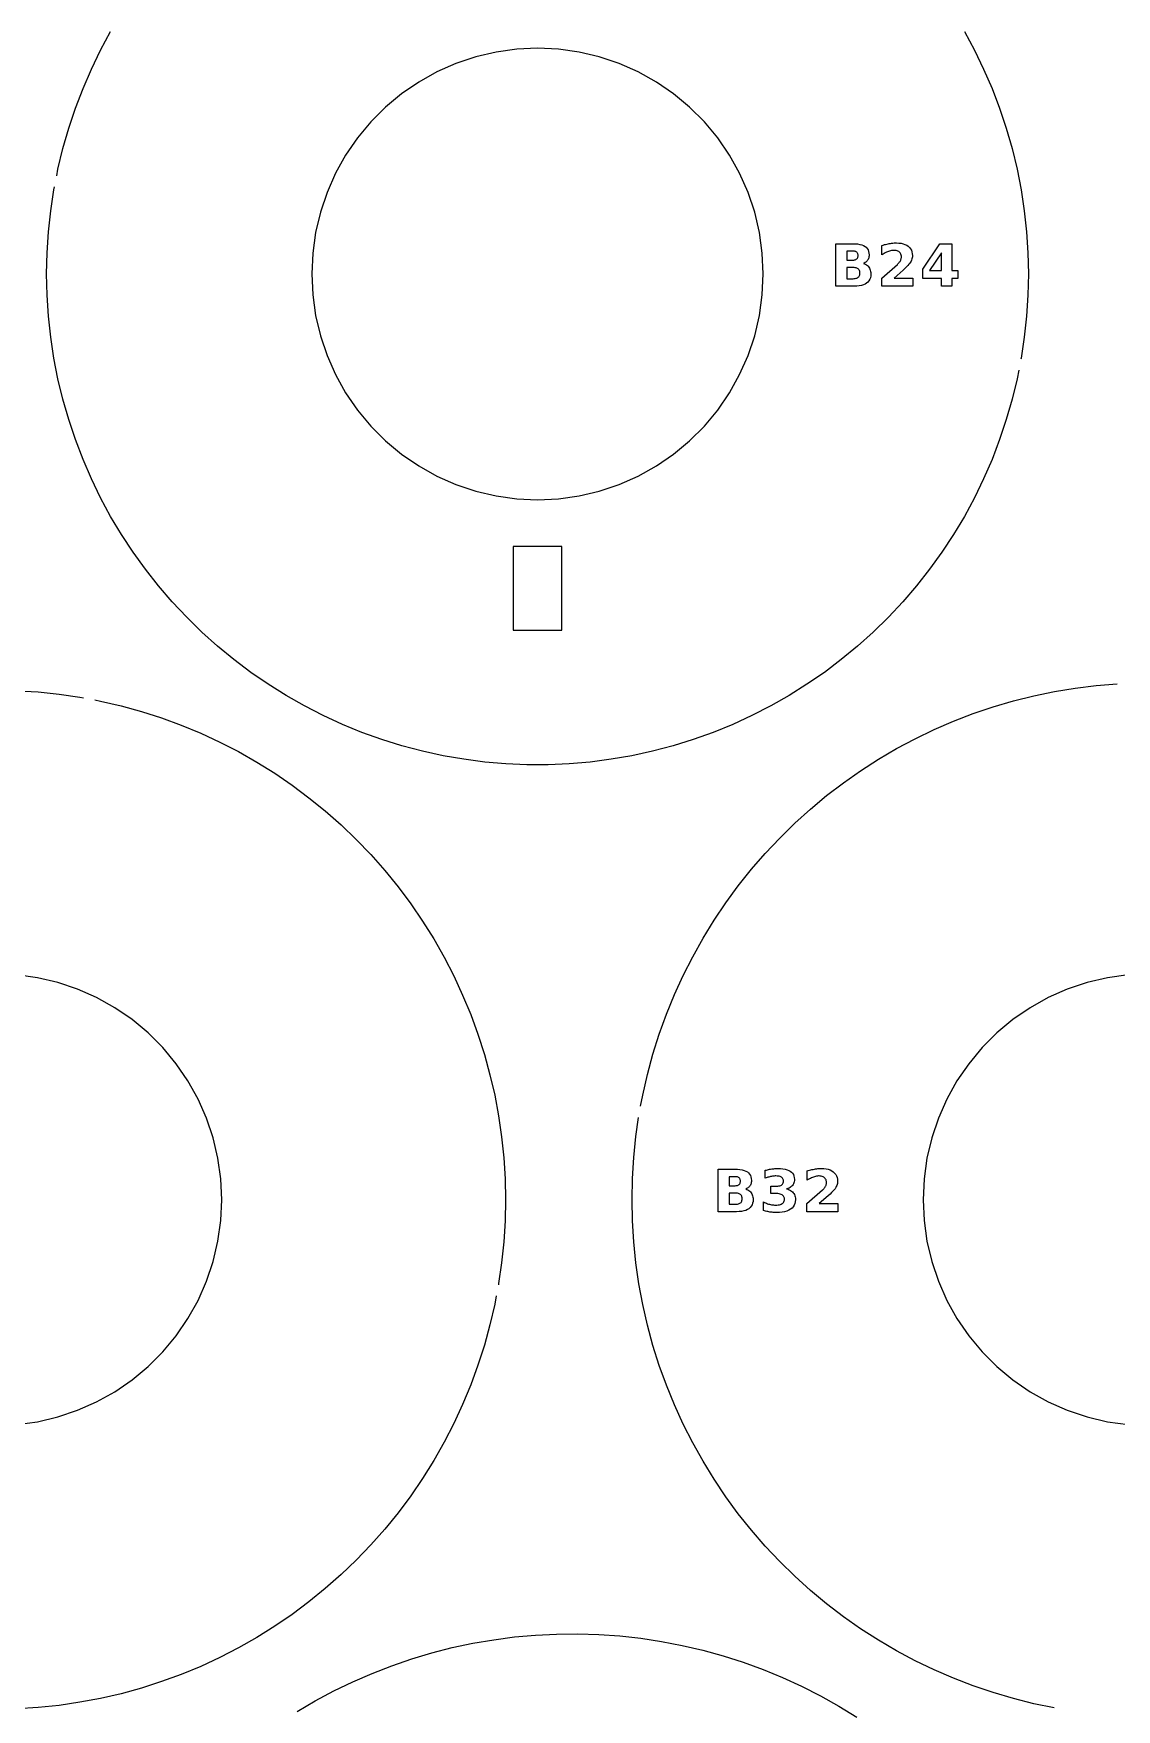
# Model space of a CAD drawing. Header units: millimetres. Extents: x 5 to 293, y 8 to 291.
# Drawn here: x 73.1 to 135.1, y 64.8 to 160.8 of the extents above; entities that cross this region are included whole.
import ezdxf

# ---------------------------------------------------------------- set-up
doc = ezdxf.new("R2010")
doc.units = ezdxf.units.MM
doc.layers.add('CUT', color=1, linetype='CONTINUOUS')
doc.layers.add('ENGRAVE', color=5, linetype='CONTINUOUS')

msp = doc.modelspace()

# ---------------------------------------------------------------- linework, layer by layer
at = {"layer": 'CUT', "color": 1}
for points in [[(74.4715, 152.624), (74.5453, 153.0005), (74.8289, 154.1761), (75.1628, 155.3385), (75.5464, 156.4853), (75.9789, 157.6146), (76.4597, 158.7243), (76.9877, 159.8123), (77.5621, 160.8765)], [(126.4379, 160.8765), (127.0123, 159.8123), (127.5403, 158.7243), (128.0211, 157.6146), (128.4536, 156.4853), (128.8372, 155.3385), (129.1711, 154.1761), (129.4547, 153.0005), (129.6874, 151.8138), (129.8689, 150.6182), (129.9988, 149.4159), (130.0768, 148.209), (130.1028, 147), (130.0768, 145.791), (129.9988, 144.5841), (129.8689, 143.3818), (129.6874, 142.1862), (129.6766, 142.1309)], [(129.5515, 141.493), (129.4547, 140.9995), (129.1711, 139.8239), (128.8372, 138.6615), (128.4536, 137.5147), (128.0211, 136.3854), (127.5403, 135.2757), (127.0123, 134.1877), (126.4379, 133.1235), (125.8183, 132.085), (125.1545, 131.0741), (124.4479, 130.0927), (123.6998, 129.1426), (122.9114, 128.2255), (122.0843, 127.3433), (121.22, 126.4974), (120.3202, 125.6895), (119.3864, 124.921), (118.4204, 124.1935), (117.424, 123.5082), (116.3991, 122.8663), (115.3475, 122.2692), (114.2711, 121.7179), (113.1721, 121.2133), (112.0523, 120.7566), (110.914, 120.3484), (109.7591, 119.9896), (108.5899, 119.6808), (107.4084, 119.4225), (106.217, 119.2154), (105.0177, 119.0597), (103.8129, 118.9557), (102.6047, 118.9037), (101.3953, 118.9037), (100.1871, 118.9557), (98.9823, 119.0597), (97.783, 119.2154), (96.5916, 119.4225), (95.4101, 119.6808), (94.2409, 119.9896), (93.086, 120.3484), (91.9477, 120.7566), (90.8279, 121.2133), (89.7289, 121.7179), (88.6525, 122.2692), (87.6009, 122.8663), (86.576, 123.5082), (85.5796, 124.1935), (84.6136, 124.921), (83.6798, 125.6895), (82.78, 126.4974), (81.9157, 127.3433), (81.0886, 128.2255), (80.3002, 129.1426), (79.5521, 130.0927), (78.8455, 131.0741), (78.1817, 132.085), (77.5621, 133.1235), (76.9877, 134.1877), (76.4597, 135.2757), (75.9789, 136.3854), (75.5464, 137.5147), (75.1628, 138.6615), (74.8289, 139.8239), (74.5453, 140.9995), (74.3126, 142.1862), (74.1311, 143.3818), (74.0012, 144.5841), (73.9232, 145.791), (73.8972, 147), (73.9232, 148.209), (74.0012, 149.4159), (74.1311, 150.6182), (74.3126, 151.8138), (74.3464, 151.9862)], [(72.2054, 123.1438), (73.4087, 123.0691), (74.608, 122.9448), (75.801, 122.7709), (76.0161, 122.7305)], [(107.9039, 99.3537), (108.0229, 99.9947), (108.2916, 101.1716), (108.608, 102.3366), (108.9717, 103.4878), (109.382, 104.6231), (109.8383, 105.7408), (110.3398, 106.8389), (110.8856, 107.9156), (111.475, 108.9692), (112.1068, 109.9979), (112.78, 111), (113.4936, 111.9737), (114.2463, 112.9175), (115.0368, 113.8299), (115.8639, 114.7092), (116.7262, 115.5541), (117.6223, 116.3631), (118.5505, 117.1349), (119.5095, 117.8682), (120.4976, 118.5617), (121.5132, 119.2144), (122.5546, 119.8251), (123.6199, 120.3928), (124.7076, 120.9166), (125.8157, 121.3956), (126.9425, 121.829), (128.0859, 122.216), (129.2442, 122.5562), (130.4155, 122.8487), (131.5976, 123.0933), (132.7888, 123.2895), (133.987, 123.4368), (135.1902, 123.5352)], [(76.6549, 122.6102), (76.9859, 122.548), (78.1605, 122.2762), (79.3229, 121.9561), (80.4711, 121.5883), (81.6031, 121.1734), (82.717, 120.712), (83.8108, 120.205), (84.8828, 119.6532), (85.9311, 119.0575), (86.9538, 118.4191), (87.9493, 117.739), (88.9158, 117.0183), (89.8518, 116.2582), (90.7555, 115.4602), (91.6254, 114.6254), (92.4602, 113.7555), (93.2582, 112.8518), (94.0183, 111.9158), (94.739, 110.9493), (95.4191, 109.9538), (96.0575, 108.9311), (96.6532, 107.8828), (97.205, 106.8108), (97.712, 105.717), (98.1734, 104.6031), (98.5883, 103.4711), (98.9561, 102.3229), (99.2762, 101.1605), (99.548, 99.9859), (99.7709, 98.801), (99.9448, 97.608), (100.0691, 96.4087), (100.1438, 95.2054), (100.1688, 94), (100.1438, 92.7946), (100.0691, 91.5913), (99.9448, 90.392), (99.7709, 89.199), (99.7592, 89.1364)], [(72.1926, 81.1302), (73.3749, 81.2952), (74.5371, 81.5685), (75.669, 81.9479), (76.7611, 82.4301), (77.8041, 83.011), (78.789, 83.6857), (79.7075, 84.4484), (80.5516, 85.2925), (81.3143, 86.211), (81.989, 87.1959), (82.5699, 88.2389), (83.0521, 89.331), (83.4315, 90.4629), (83.7048, 91.6251), (83.8698, 92.8074), (83.9249, 94), (83.8698, 95.1926), (83.7048, 96.3749), (83.7048, 96.3749), (83.4315, 97.5371), (83.0521, 98.669), (82.5699, 99.7611), (81.989, 100.8041), (81.3143, 101.789), (80.5516, 102.7075), (79.7075, 103.5516), (78.789, 104.3143), (77.8041, 104.989), (76.7611, 105.5699), (75.669, 106.0521), (74.5371, 106.4315), (73.3749, 106.7048), (72.1926, 106.8698)], [(135.8074, 106.8698), (134.6251, 106.7048), (133.4629, 106.4315), (132.331, 106.0521), (131.2389, 105.5699), (130.1959, 104.989), (129.211, 104.3143), (128.2925, 103.5516), (127.4484, 102.7075), (126.6857, 101.789), (126.011, 100.8041), (125.4301, 99.7611), (124.9479, 98.669), (124.5685, 97.5371), (124.2952, 96.3749), (124.1302, 95.1926), (124.0751, 94), (124.1302, 92.8074), (124.2952, 91.6251), (124.5685, 90.4629), (124.9479, 89.331), (125.4301, 88.2389), (126.011, 87.1959), (126.6857, 86.211), (127.4484, 85.2925), (128.2925, 84.4484), (129.211, 83.6857), (130.1959, 83.011), (131.2389, 82.4301), (132.331, 81.9479), (133.4629, 81.5685), (134.6251, 81.2952), (135.8074, 81.1302)], [(131.5689, 64.9126), (130.4155, 65.1513), (129.2442, 65.4438), (128.0859, 65.784), (126.9425, 66.171), (125.8157, 66.6044), (124.7076, 67.0834), (123.6199, 67.6072), (122.5546, 68.1749), (121.5132, 68.7856), (120.4976, 69.4383), (119.5095, 70.1318), (118.5505, 70.8651), (117.6223, 71.6369), (116.7262, 72.4459), (115.8639, 73.2908), (115.0368, 74.1701), (114.2463, 75.0825), (113.4936, 76.0263), (112.78, 77), (112.1068, 78.0021), (111.475, 79.0308), (110.8856, 80.0844), (110.3398, 81.1611), (109.8383, 82.2592), (109.382, 83.3769), (108.9717, 84.5122), (108.608, 85.6634), (108.2916, 86.8284), (108.0229, 88.0053), (107.8025, 89.1922), (107.6307, 90.3872), (107.5078, 91.5881), (107.434, 92.793), (107.4094, 94), (107.434, 95.207), (107.5078, 96.4119), (107.6307, 97.6128), (107.7891, 98.714)], [(99.6389, 88.4976), (99.548, 88.0141), (99.2762, 86.8395), (98.9561, 85.6771), (98.5883, 84.5289), (98.1734, 83.3969), (97.712, 82.283), (97.205, 81.1892), (96.6532, 80.1172), (96.0575, 79.0689), (95.4191, 78.0462), (94.739, 77.0507), (94.0183, 76.0842), (93.2582, 75.1482), (92.4602, 74.2445), (91.6254, 73.3746), (90.7555, 72.5398), (89.8518, 71.7418), (88.9158, 70.9817), (87.9493, 70.261), (86.9538, 69.5809), (85.9311, 68.9425), (84.8828, 68.3468), (83.8108, 67.795), (82.717, 67.288), (81.6031, 66.8266), (80.4711, 66.4117), (79.3229, 66.0439), (78.1605, 65.7238), (76.9859, 65.452), (75.801, 65.2291), (74.608, 65.0552), (73.4087, 64.9309), (72.2054, 64.8562)], [(88.2322, 64.7019), (89.2731, 65.3122), (90.3376, 65.8803), (91.4241, 66.4054), (92.5306, 66.8866), (93.6555, 67.3232), (94.797, 67.7144), (95.9532, 68.0596), (97.1223, 68.3583), (98.3025, 68.61), (99.4917, 68.8142), (100.6882, 68.9707), (101.8899, 69.0792), (103.0951, 69.1396), (104.3017, 69.1516), (105.5078, 69.1154), (106.7115, 69.031), (107.9108, 68.8984), (109.1039, 68.718), (110.2889, 68.49), (111.4637, 68.2148), (112.6266, 67.8928), (113.7757, 67.5245), (114.9091, 67.1106), (116.0251, 66.6516), (117.1218, 66.1483), (118.1975, 65.6016), (119.2504, 65.0122), (120.2789, 64.3813)]]:
    msp.add_lwpolyline(points, dxfattribs=at)
for points in [[(114.7048, 149.3749), (114.4315, 150.5371), (114.0521, 151.669), (113.5699, 152.7611), (112.989, 153.8041), (112.3143, 154.789), (111.5516, 155.7075), (110.7075, 156.5516), (109.789, 157.3143), (108.8041, 157.989), (107.7611, 158.5699), (106.669, 159.0521), (105.5371, 159.4315), (104.3749, 159.7048), (103.1926, 159.8698), (102, 159.9249), (100.8074, 159.8698), (99.6251, 159.7048), (98.4629, 159.4315), (97.331, 159.0521), (96.2389, 158.5699), (95.1959, 157.989), (94.211, 157.3143), (93.2925, 156.5516), (92.4484, 155.7075), (91.6857, 154.789), (91.011, 153.8041), (90.4301, 152.7611), (89.9479, 151.669), (89.5685, 150.5371), (89.2952, 149.3749), (89.1302, 148.1926), (89.0751, 147), (89.1302, 145.8074), (89.2952, 144.6251), (89.5685, 143.4629), (89.9479, 142.331), (90.4301, 141.2389), (91.011, 140.1959), (91.6857, 139.211), (92.4484, 138.2925), (93.2925, 137.4484), (94.211, 136.6857), (95.1959, 136.011), (96.2389, 135.4301), (97.331, 134.9479), (98.4629, 134.5685), (99.6251, 134.2952), (100.8074, 134.1302), (102, 134.0751), (103.1926, 134.1302), (104.3749, 134.2952), (105.5371, 134.5685), (106.669, 134.9479), (107.7611, 135.4301), (108.8041, 136.011), (109.789, 136.6857), (110.7075, 137.4484), (111.5516, 138.2925), (112.3143, 139.211), (112.989, 140.1959), (113.5699, 141.2389), (114.0521, 142.331), (114.4315, 143.4629), (114.7048, 144.6251), (114.8698, 145.8074), (114.9249, 147), (114.8698, 148.1926), (114.7048, 149.3749)], [(100.605, 129.5), (100.605, 126.9643), (100.605, 126.605), (103.395, 126.605), (103.395, 127), (103.395, 129.6429), (103.395, 131.395), (100.605, 131.395), (100.605, 129.5)]]:
    msp.add_lwpolyline(points, close=True, dxfattribs=at)
at = {"layer": 'ENGRAVE', "color": 5}
for points in [[(120.8366, 147.5208), (120.8861, 147.4819), (120.9306, 147.4376), (120.9701, 147.3877), (121.0039, 147.3331), (121.0315, 147.2745), (121.0531, 147.2119), (121.0684, 147.1454), (121.0777, 147.0748), (121.0807, 147.0003), (121.0741, 146.8881), (121.0543, 146.7858), (121.0213, 146.6935), (120.9751, 146.6111), (120.9157, 146.5387), (120.8431, 146.4762), (120.757, 146.4235), (120.6572, 146.3804), (120.5436, 146.3468), (120.4163, 146.3229), (120.2752, 146.3085), (120.1204, 146.3037), (119.0804, 146.3037), (119.0804, 148.7337), (120.0212, 148.7337), (120.1821, 148.7295), (120.3276, 148.7167), (120.4576, 148.6955), (120.572, 148.6657), (120.671, 148.6275), (120.7544, 148.5807), (120.8238, 148.5246), (120.8805, 148.4583), (120.9247, 148.3818), (120.9562, 148.295), (120.9751, 148.198), (120.9814, 148.0908), (120.9791, 148.0332), (120.9722, 147.9784), (120.9607, 147.9266), (120.9446, 147.8778), (120.9238, 147.8319), (120.8984, 147.7889), (120.8687, 147.7492), (120.8348, 147.713), (120.7967, 147.6805), (120.7545, 147.6515), (120.7081, 147.626), (120.6576, 147.6042), (120.7223, 147.5819), (120.782, 147.5541), (120.8366, 147.5208)], [(123.4781, 146.3037), (121.7121, 146.3037), (121.7121, 146.7643), (122.5992, 147.5472), (122.637, 147.5829), (122.6715, 147.6183), (122.7025, 147.6534), (122.7301, 147.6883), (122.7542, 147.7228), (122.7749, 147.7572), (122.7923, 147.7916), (122.8066, 147.8264), (122.8177, 147.8617), (122.8256, 147.8975), (122.8303, 147.9337), (122.8319, 147.9704), (122.8287, 148.0255), (122.8192, 148.0769), (122.8032, 148.1246), (122.7809, 148.1686), (122.7522, 148.2089), (122.7172, 148.2454), (122.6768, 148.2773), (122.6323, 148.3033), (122.5835, 148.3236), (122.5305, 148.338), (122.4734, 148.3467), (122.412, 148.3496), (122.3624, 148.3479), (122.3113, 148.3426), (122.2586, 148.3339), (122.2044, 148.3218), (122.1486, 148.3061), (122.0913, 148.2869), (122.0326, 148.2644), (121.9725, 148.2384), (121.9111, 148.209), (121.8483, 148.1763), (121.7841, 148.1401), (121.7186, 148.1006), (121.7186, 148.6344), (121.789, 148.6568), (121.8591, 148.6774), (121.929, 148.6961), (121.9986, 148.7129), (122.0679, 148.7279), (122.1369, 148.741), (122.2056, 148.7522), (122.2738, 148.7614), (122.3416, 148.7685), (122.4089, 148.7736), (122.4758, 148.7767), (122.5422, 148.7777), (122.6822, 148.7723), (122.8114, 148.7563), (122.9298, 148.7297), (123.0373, 148.6923), (123.1341, 148.6443), (123.2201, 148.5856), (123.2939, 148.5174), (123.3544, 148.4408), (123.4014, 148.3557), (123.4349, 148.2623), (123.4551, 148.1604), (123.4618, 148.0501), (123.4589, 147.9847), (123.4504, 147.9207), (123.4362, 147.8583), (123.4162, 147.7973), (123.3906, 147.7378), (123.3592, 147.6798), (123.3188, 147.6194), (123.2658, 147.5524), (123.2001, 147.479), (123.122, 147.3992), (123.0312, 147.3128), (122.9279, 147.2201), (122.4087, 146.7643), (123.4781, 146.7643), (123.4781, 146.3037)], [(126.0675, 147.2005), (126.0675, 146.7464), (125.7208, 146.7464), (125.7208, 146.3037), (125.1283, 146.3037), (125.1283, 146.7464), (124.0508, 146.7464), (124.0508, 147.2835), (125.0242, 148.7337), (125.7208, 148.7337), (125.7208, 147.2005), (126.0675, 147.2005)], [(120.1445, 147.8002), (120.1839, 147.8092), (120.2194, 147.8219), (120.2508, 147.8382), (120.2783, 147.8581), (120.3017, 147.8815), (120.3208, 147.9083), (120.3357, 147.9386), (120.3463, 147.9724), (120.3527, 148.0095), (120.3548, 148.0501), (120.3527, 148.0903), (120.3463, 148.1271), (120.3357, 148.1606), (120.3208, 148.1908), (120.3017, 148.2178), (120.2783, 148.2414), (120.2508, 148.2615), (120.2194, 148.278), (120.1839, 148.2908), (120.1445, 148.3), (120.1011, 148.3055), (120.0537, 148.3073), (119.707, 148.3073), (119.707, 147.793), (120.0537, 147.793), (120.1011, 147.7948), (120.1445, 147.8002)], [(125.1283, 148.2178), (124.4415, 147.2005), (125.1283, 147.2005), (125.1283, 148.2178)], [(120.2403, 146.7501), (120.285, 146.7656), (120.3246, 146.7855), (120.3589, 146.8099), (120.388, 146.8387), (120.4118, 146.8721), (120.4303, 146.91), (120.4435, 146.9524), (120.4515, 146.9993), (120.4541, 147.0508), (120.4515, 147.1012), (120.4436, 147.1473), (120.4305, 147.1889), (120.4121, 147.2262), (120.3885, 147.2591), (120.3597, 147.2876), (120.3256, 147.3117), (120.2861, 147.3315), (120.2413, 147.3468), (120.1912, 147.3578), (120.1357, 147.3643), (120.0749, 147.3665), (119.707, 147.3665), (119.707, 146.7301), (120.0749, 146.7301), (120.1352, 146.7324), (120.1903, 146.739), (120.2403, 146.7501)], [(114.1483, 94.4937), (114.1928, 94.4494), (114.2322, 94.3995), (114.266, 94.3449), (114.2937, 94.2863), (114.3152, 94.2237), (114.3306, 94.1572), (114.3398, 94.0866), (114.3429, 94.0121), (114.3363, 93.8999), (114.3165, 93.7976), (114.2835, 93.7053), (114.2372, 93.623), (114.1778, 93.5505), (114.1052, 93.488), (114.0192, 93.4353), (113.9193, 93.3922), (113.8058, 93.3586), (113.6784, 93.3347), (113.5374, 93.3203), (113.3826, 93.3155), (112.3425, 93.3155), (112.3425, 95.7455), (113.2833, 95.7455), (113.4443, 95.7413), (113.5897, 95.7285), (113.7197, 95.7073), (113.8341, 95.6775), (113.9331, 95.6393), (114.0165, 95.5925), (114.0859, 95.5364), (114.1427, 95.4701), (114.1868, 95.3936), (114.2184, 95.3068), (114.2373, 95.2098), (114.2436, 95.1026), (114.2413, 95.045), (114.2344, 94.9902), (114.2228, 94.9384), (114.2067, 94.8896), (114.1859, 94.8437), (114.1606, 94.8007), (114.1308, 94.761), (114.0969, 94.7248), (114.0588, 94.6923), (114.0166, 94.6633), (113.9702, 94.6378), (113.9197, 94.616), (113.9844, 94.5937), (114.0441, 94.5659), (114.0987, 94.5326), (114.1483, 94.4937)], [(113.4461, 94.8211), (113.4815, 94.8337), (113.513, 94.85), (113.5405, 94.8699), (113.5638, 94.8933), (113.583, 94.9202), (113.5978, 94.9504), (113.6085, 94.9842), (113.6148, 95.0213), (113.617, 95.0619), (113.6148, 95.1021), (113.6085, 95.1389), (113.5978, 95.1724), (113.583, 95.2026), (113.5638, 95.2296), (113.5405, 95.2532), (113.513, 95.2733), (113.4815, 95.2898), (113.4461, 95.3026), (113.4066, 95.3118), (113.3632, 95.3173), (113.3158, 95.3191), (112.9692, 95.3191), (112.9692, 94.8048), (113.3158, 94.8048), (113.3632, 94.8066), (113.4066, 94.812), (113.4461, 94.8211)], [(116.342, 94.602), (116.414, 94.573), (116.4796, 94.5389), (116.5386, 94.4995), (116.591, 94.455), (116.6368, 94.4052), (116.6759, 94.3505), (116.7078, 94.291), (116.7327, 94.2268), (116.7504, 94.1578), (116.7611, 94.0841), (116.7646, 94.0056), (116.7569, 93.89), (116.7339, 93.784), (116.6954, 93.6876), (116.6416, 93.6009), (116.5725, 93.5238), (116.4879, 93.4563), (116.3886, 93.3989), (116.2752, 93.3519), (116.1477, 93.3153), (116.0061, 93.2892), (115.8504, 93.2735), (115.6806, 93.2683), (115.6182, 93.2692), (115.5558, 93.2717), (115.4932, 93.2758), (115.4307, 93.2817), (115.3681, 93.2892), (115.3055, 93.2984), (115.2429, 93.3093), (115.1806, 93.3218), (115.1185, 93.3361), (115.0566, 93.352), (114.995, 93.3695), (114.9336, 93.3888), (114.9336, 93.8722), (114.9921, 93.8441), (115.0505, 93.8184), (115.1087, 93.795), (115.1668, 93.7741), (115.2248, 93.7556), (115.2827, 93.7395), (115.3403, 93.7258), (115.3976, 93.7146), (115.4546, 93.7059), (115.5113, 93.6997), (115.5676, 93.696), (115.6237, 93.6947), (115.7034, 93.6971), (115.7767, 93.7043), (115.8436, 93.7163), (115.904, 93.7331), (115.9579, 93.7547), (116.0053, 93.781), (116.0459, 93.8118), (116.079, 93.8468), (116.1048, 93.886), (116.1232, 93.9293), (116.1343, 93.9768), (116.138, 94.0284), (116.1342, 94.0815), (116.1229, 94.1301), (116.104, 94.1743), (116.0776, 94.214), (116.0436, 94.2492), (116.0021, 94.2799), (115.9532, 94.306), (115.8971, 94.3273), (115.8338, 94.344), (115.7634, 94.3558), (115.6857, 94.3629), (115.6009, 94.3653), (115.3502, 94.3653), (115.3502, 94.769), (115.6139, 94.769), (115.6892, 94.771), (115.7578, 94.7772), (115.8198, 94.7875), (115.875, 94.8019), (115.9236, 94.8204), (115.9655, 94.843), (116.0008, 94.8699), (116.0297, 94.901), (116.0521, 94.9364), (116.0682, 94.9761), (116.0778, 95.0201), (116.081, 95.0684), (116.0779, 95.1133), (116.0685, 95.1547), (116.0529, 95.1926), (116.0311, 95.2269), (116.003, 95.2577), (115.9687, 95.2849), (115.9287, 95.3083), (115.8835, 95.3274), (115.8332, 95.3423), (115.7777, 95.3529), (115.7171, 95.3593), (115.6513, 95.3614), (115.6008, 95.3605), (115.5501, 95.3576), (115.4991, 95.3529), (115.4481, 95.3462), (115.3968, 95.3377), (115.3453, 95.3272), (115.2938, 95.3149), (115.2424, 95.3008), (115.1911, 95.2849), (115.1399, 95.2672), (115.0888, 95.2477), (115.0377, 95.2263), (115.0377, 95.6853), (115.0995, 95.7019), (115.1611, 95.7171), (115.2225, 95.7309), (115.2837, 95.7432), (115.3447, 95.754), (115.4056, 95.7634), (115.4661, 95.7714), (115.5264, 95.7779), (115.5862, 95.783), (115.6457, 95.7866), (115.7049, 95.7888), (115.7636, 95.7895), (115.9149, 95.7852), (116.0529, 95.7722), (116.1777, 95.7506), (116.2892, 95.7204), (116.3874, 95.6815), (116.4725, 95.634), (116.5443, 95.5779), (116.6031, 95.513), (116.6488, 95.4393), (116.6815, 95.357), (116.7011, 95.2659), (116.7076, 95.1661), (116.7045, 95.0972), (116.6952, 95.0325), (116.6796, 94.9722), (116.6577, 94.9162), (116.6297, 94.8644), (116.5953, 94.817), (116.5549, 94.7739), (116.5085, 94.7353), (116.4562, 94.7012), (116.3979, 94.6716), (116.3336, 94.6464), (116.2633, 94.6257), (116.342, 94.602)], [(119.1929, 93.3155), (117.4269, 93.3155), (117.4269, 93.7761), (118.314, 94.559), (118.3518, 94.5947), (118.3863, 94.6301), (118.4173, 94.6652), (118.4449, 94.7001), (118.469, 94.7347), (118.4897, 94.769), (118.5071, 94.8034), (118.5214, 94.8382), (118.5325, 94.8735), (118.5404, 94.9093), (118.5451, 94.9455), (118.5467, 94.9822), (118.5435, 95.0373), (118.534, 95.0887), (118.518, 95.1364), (118.4957, 95.1804), (118.467, 95.2207), (118.432, 95.2572), (118.3916, 95.2891), (118.3471, 95.3151), (118.2983, 95.3354), (118.2453, 95.3498), (118.1882, 95.3585), (118.1268, 95.3614), (118.0772, 95.3597), (118.0261, 95.3545), (117.9734, 95.3457), (117.9192, 95.3336), (117.8634, 95.3179), (117.8061, 95.2988), (117.7474, 95.2762), (117.6873, 95.2502), (117.6259, 95.2208), (117.5631, 95.1881), (117.4989, 95.1519), (117.4334, 95.1124), (117.4334, 95.6462), (117.5038, 95.6686), (117.5739, 95.6892), (117.6438, 95.7079), (117.7134, 95.7247), (117.7827, 95.7397), (117.8517, 95.7529), (117.9204, 95.764), (117.9886, 95.7732), (118.0564, 95.7803), (118.1237, 95.7854), (118.1906, 95.7885), (118.257, 95.7895), (118.397, 95.7841), (118.5262, 95.7681), (118.6446, 95.7415), (118.7521, 95.7041), (118.8489, 95.6561), (118.9349, 95.5974), (119.0087, 95.5292), (119.0692, 95.4526), (119.1162, 95.3675), (119.1497, 95.2741), (119.1699, 95.1722), (119.1766, 95.0619), (119.1737, 94.9965), (119.1652, 94.9325), (119.151, 94.8701), (119.131, 94.8091), (119.1054, 94.7496), (119.074, 94.6917), (119.0336, 94.6312), (118.9806, 94.5643), (118.9149, 94.4909), (118.8368, 94.411), (118.746, 94.3247), (118.6427, 94.2319), (118.1235, 93.7761), (119.1929, 93.7761), (119.1929, 93.3155)], [(113.5471, 93.7774), (113.5867, 93.7973), (113.621, 93.8217), (113.6501, 93.8505), (113.6739, 93.8839), (113.6924, 93.9218), (113.7057, 93.9642), (113.7136, 94.0111), (113.7162, 94.0626), (113.7136, 94.113), (113.7057, 94.1591), (113.6926, 94.2007), (113.6743, 94.238), (113.6507, 94.2709), (113.6218, 94.2994), (113.5877, 94.3235), (113.5482, 94.3433), (113.5034, 94.3586), (113.4533, 94.3696), (113.3978, 94.3761), (113.337, 94.3783), (112.9692, 94.3783), (112.9692, 93.7419), (113.337, 93.7419), (113.3973, 93.7442), (113.4525, 93.7508), (113.5024, 93.7619), (113.5471, 93.7774)]]:
    msp.add_lwpolyline(points, close=True, dxfattribs=at)

doc.saveas('drawing.dxf')
